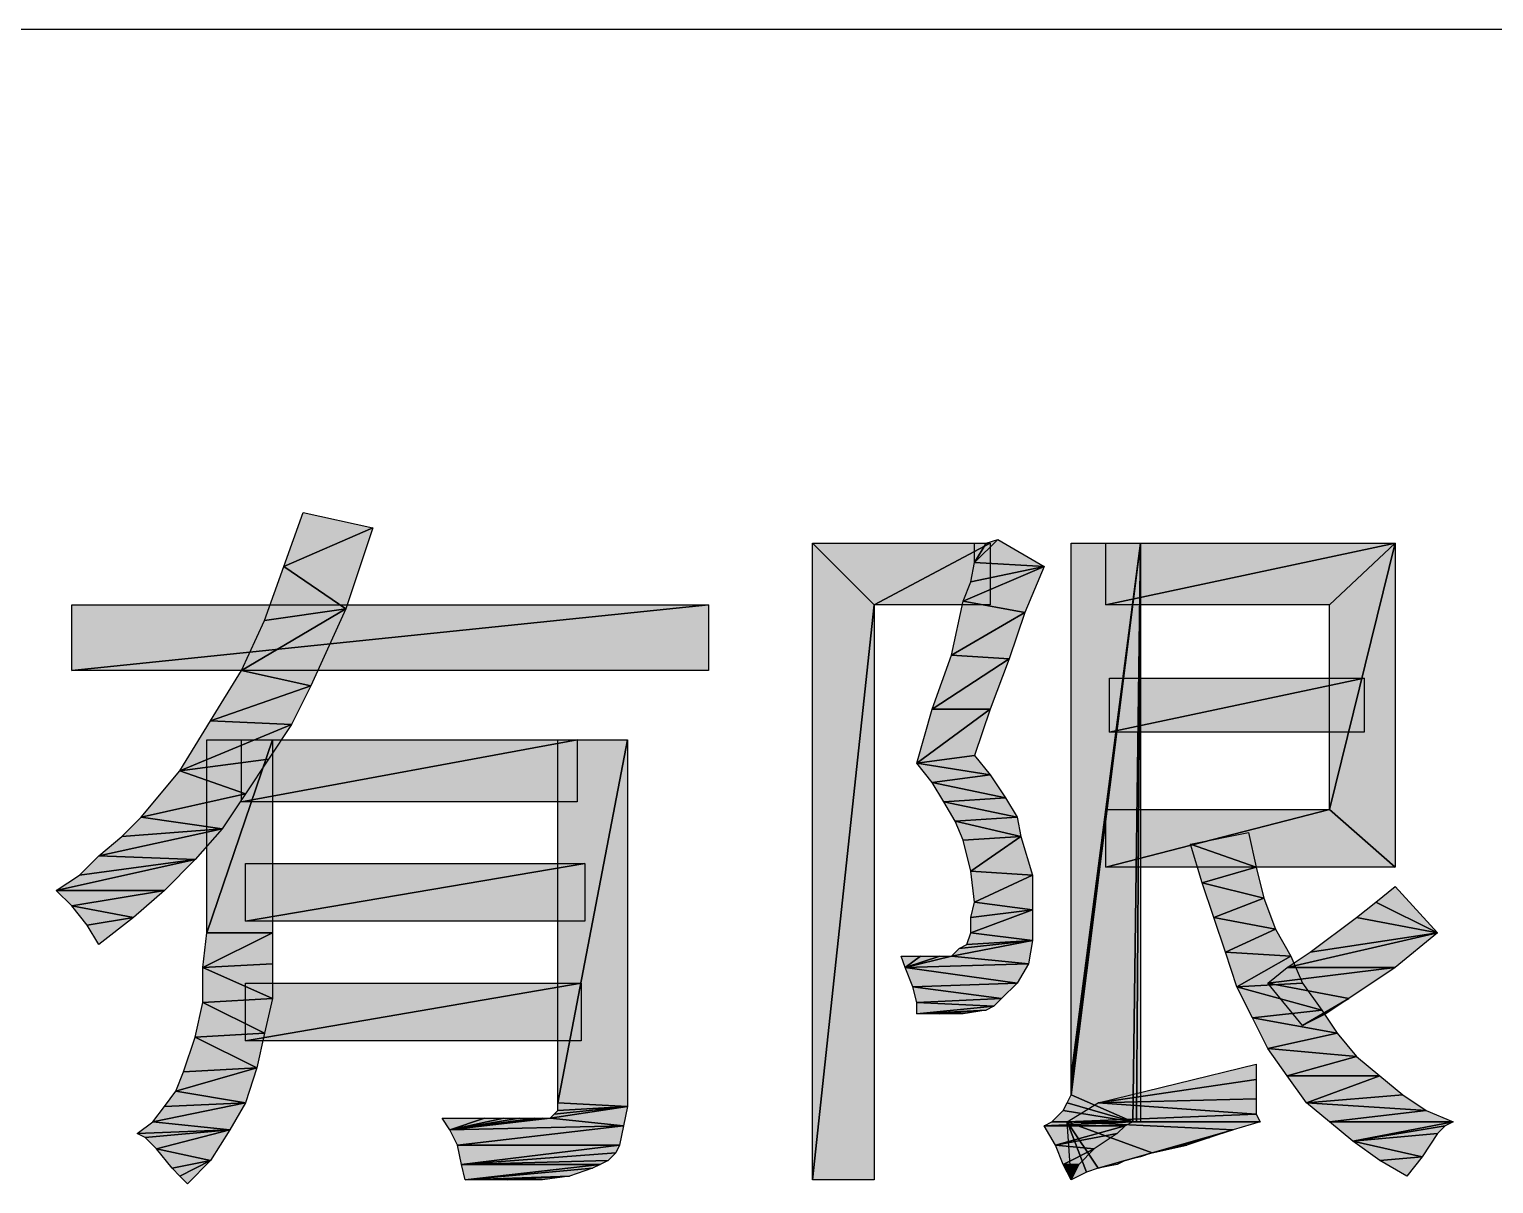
# Model space of a CAD drawing. Header units: millimetres. Extents: x -159 to 198, y 0 to 225.
# Drawn here: x 46.301 to 50.702, y 19.198 to 22.667 of the extents above; entities that cross this region are included whole.
import ezdxf

# ---------------------------------------------------------------- set-up
doc = ezdxf.new("R2010")
doc.units = ezdxf.units.MM
doc.header["$LTSCALE"] = 10.89
doc.layers.add('12_COIN_DXF_FORMAT', color=7, linetype='CONTINUOUS')

# ---------------------------------------------------------------- blocks, each defined once
blk = doc.blocks.new('A_C4F889353_BL2', base_point=(32.2476, 18.7626))
at = {"layer": '12_COIN_DXF_FORMAT', "color": 7, "linetype": 'Continuous'}
for p, q in [((47.0662, 21.0528), (47.1242, 21.2151)), ((47.1242, 21.2151), (47.3329, 21.1688)), ((47.3329, 21.1688), (47.0662, 21.0528)), ((47.0662, 21.0528), (47.3329, 21.1688)), ((47.3329, 21.1688), (47.2517, 20.9253)), ((49.2111, 21.134), (49.1416, 21.0644)), ((49.1416, 21.0644), (49.2111, 21.134)), ((49.1763, 21.1224), (49.2111, 21.134)), ((49.2111, 21.134), (49.3503, 21.0528)), ((48.8401, 20.9369), (48.6546, 21.1224)), ((48.6546, 21.1224), (49.1879, 21.1224)), ((48.6546, 19.2093), (48.6546, 21.1224)), ((48.6546, 21.1224), (48.8401, 20.9369)), ((48.8401, 20.9369), (49.1879, 21.1224)), ((49.1879, 21.1224), (48.8401, 20.9369)), ((49.1416, 21.0644), (49.1416, 21.1224)), ((49.1416, 21.1224), (49.1763, 21.1224)), ((49.1763, 21.1224), (49.1416, 21.0644)), ((49.1416, 21.0644), (49.1763, 21.1224)), ((49.1879, 21.1224), (49.1879, 20.9369)), ((49.4314, 19.5224), (49.4314, 21.1224)), ((49.4314, 21.1224), (49.6401, 21.1224)), ((49.6401, 21.1224), (49.4314, 19.5224)), ((49.4314, 19.5224), (49.6401, 21.1224)), ((49.6401, 21.1224), (49.4314, 19.4876)), ((49.4314, 19.4876), (49.6401, 21.1224)), ((49.6401, 21.1224), (49.4314, 19.4644)), ((49.4314, 19.4644), (49.6401, 21.1224)), ((49.5358, 20.9369), (49.5358, 21.1224)), ((49.5358, 21.1224), (50.4053, 21.1224)), ((50.4053, 21.1224), (49.5358, 20.9369)), ((49.5358, 20.9369), (50.4053, 21.1224)), ((49.6401, 21.1224), (49.6169, 19.3833)), ((49.6169, 19.3833), (49.6401, 21.1224)), ((49.6401, 21.1224), (49.6285, 19.3833)), ((49.6285, 19.3833), (49.6401, 21.1224)), ((49.6401, 21.1224), (49.6401, 19.3833)), ((50.4053, 21.1224), (50.2082, 20.9369)), ((50.2082, 20.9369), (50.4053, 21.1224)), ((50.4053, 21.1224), (50.2082, 20.3224)), ((50.2082, 20.3224), (50.4053, 21.1224)), ((50.4053, 21.1224), (50.4053, 20.1485)), ((47.0082, 20.8905), (47.0662, 21.0528)), ((47.2517, 20.9253), (47.0662, 21.0528)), ((47.0662, 21.0528), (47.2517, 20.9253)), ((49.3503, 21.0528), (49.1068, 20.9485)), ((49.1068, 20.9485), (49.3503, 21.0528)), ((49.13, 21.0065), (49.1416, 21.0644)), ((49.3503, 21.0528), (49.13, 21.0065)), ((49.13, 21.0065), (49.3503, 21.0528)), ((49.3503, 21.0528), (49.1416, 21.0644)), ((49.1416, 21.0644), (49.3503, 21.0528)), ((49.3503, 21.0528), (49.2923, 20.9137)), ((49.1068, 20.9485), (49.13, 21.0065)), ((49.072, 20.7862), (49.1068, 20.9485)), ((49.2923, 20.9137), (49.1068, 20.9485)), ((49.1068, 20.9485), (49.2923, 20.9137)), ((46.4285, 20.7398), (46.4285, 20.9369)), ((46.4285, 20.9369), (48.3416, 20.9369)), ((48.3416, 20.9369), (46.4285, 20.7398)), ((46.4285, 20.7398), (48.3416, 20.9369)), ((47.2517, 20.9253), (46.9387, 20.7398)), ((46.9387, 20.7398), (47.2517, 20.9253)), ((47.2517, 20.9253), (47.0082, 20.8905)), ((47.0082, 20.8905), (47.2517, 20.9253)), ((47.2517, 20.9253), (47.1474, 20.6934)), ((48.3416, 20.9369), (48.3416, 20.7398)), ((48.8401, 20.9369), (48.6546, 19.2093)), ((48.6546, 19.2093), (48.8401, 20.9369)), ((49.1879, 20.9369), (48.8401, 20.9369)), ((48.8401, 20.9369), (48.8401, 19.2093)), ((49.2923, 20.9137), (49.072, 20.7862)), ((49.072, 20.7862), (49.2923, 20.9137)), ((49.2923, 20.9137), (49.2459, 20.7746)), ((50.2082, 20.9369), (49.5358, 20.9369)), ((50.2082, 20.3224), (50.2082, 20.9369)), ((46.9387, 20.7398), (47.0082, 20.8905)), ((49.014, 20.6238), (49.072, 20.7862)), ((49.2459, 20.7746), (49.014, 20.6238)), ((49.014, 20.6238), (49.2459, 20.7746)), ((49.2459, 20.7746), (49.072, 20.7862)), ((49.072, 20.7862), (49.2459, 20.7746)), ((49.2459, 20.7746), (49.1879, 20.6238)), ((48.3416, 20.7398), (46.4285, 20.7398)), ((46.8459, 20.5891), (46.9387, 20.7398)), ((47.1474, 20.6934), (46.9387, 20.7398)), ((46.9387, 20.7398), (47.1474, 20.6934)), ((47.1474, 20.6934), (46.8459, 20.5891)), ((46.8459, 20.5891), (47.1474, 20.6934)), ((47.1474, 20.6934), (47.0894, 20.5775)), ((49.5474, 20.5543), (49.5474, 20.7166)), ((49.5474, 20.7166), (50.3126, 20.7166)), ((50.3126, 20.7166), (49.5474, 20.5543)), ((49.5474, 20.5543), (50.3126, 20.7166)), ((50.3126, 20.7166), (50.3126, 20.5543)), ((48.9676, 20.4615), (49.1879, 20.6238)), ((48.9676, 20.4615), (49.014, 20.6238)), ((49.1879, 20.6238), (48.9676, 20.4615)), ((49.1879, 20.6238), (49.014, 20.6238)), ((49.014, 20.6238), (49.1879, 20.6238)), ((49.1879, 20.6238), (49.1416, 20.4847)), ((46.7532, 20.4383), (46.8459, 20.5891)), ((46.7532, 20.4383), (47.0894, 20.5775)), ((47.0894, 20.5775), (46.7532, 20.4383)), ((47.0894, 20.5775), (46.8459, 20.5891)), ((46.8459, 20.5891), (47.0894, 20.5775)), ((47.0894, 20.5775), (47.0198, 20.4731)), ((50.3126, 20.5543), (49.5474, 20.5543)), ((46.8343, 19.9514), (46.8343, 20.5311)), ((46.8343, 20.5311), (47.0314, 20.5311)), ((47.0314, 20.5311), (46.8343, 19.9514)), ((46.8343, 19.9514), (47.0314, 20.5311)), ((46.9387, 20.3456), (46.9387, 20.5311)), ((46.9387, 20.5311), (47.9474, 20.5311)), ((47.9474, 20.5311), (46.9387, 20.3456)), ((46.9387, 20.3456), (47.9474, 20.5311)), ((47.0314, 20.5311), (47.0314, 19.9514)), ((47.8894, 19.4412), (47.8894, 20.5311)), ((47.8894, 20.5311), (48.0981, 20.5311)), ((48.0981, 20.5311), (47.8894, 19.4412)), ((47.8894, 19.4412), (48.0981, 20.5311)), ((47.9474, 20.5311), (47.9474, 20.3456)), ((48.0981, 20.5311), (48.0981, 19.4296)), ((47.0198, 20.4731), (46.7532, 20.4383)), ((46.7532, 20.4383), (47.0198, 20.4731)), ((47.0198, 20.4731), (46.9503, 20.3688)), ((49.1416, 20.4847), (48.9676, 20.4615)), ((48.9676, 20.4615), (49.1416, 20.4847)), ((49.1416, 20.4847), (49.1879, 20.4267)), ((46.6372, 20.2992), (46.7532, 20.4383)), ((46.9503, 20.3688), (46.7532, 20.4383)), ((46.7532, 20.4383), (46.9503, 20.3688)), ((49.1879, 20.4267), (48.9676, 20.4615)), ((49.014, 20.4036), (48.9676, 20.4615)), ((48.9676, 20.4615), (49.1879, 20.4267)), ((49.1879, 20.4267), (49.014, 20.4036)), ((49.014, 20.4036), (49.1879, 20.4267)), ((49.1879, 20.4267), (49.2343, 20.3572)), ((49.2343, 20.3572), (49.014, 20.4036)), ((49.0488, 20.3456), (49.014, 20.4036)), ((49.014, 20.4036), (49.2343, 20.3572)), ((46.9503, 20.3688), (46.6372, 20.2992)), ((46.6372, 20.2992), (46.9503, 20.3688)), ((46.9503, 20.3688), (46.8807, 20.2644)), ((47.9474, 20.3456), (46.9387, 20.3456)), ((49.2343, 20.3572), (49.0488, 20.3456)), ((49.0488, 20.3456), (49.2343, 20.3572)), ((49.2691, 20.2992), (49.0488, 20.3456)), ((49.0836, 20.2876), (49.0488, 20.3456)), ((49.0488, 20.3456), (49.2691, 20.2992)), ((49.2343, 20.3572), (49.2691, 20.2992)), ((46.5792, 20.2412), (46.6372, 20.2992)), ((46.8807, 20.2644), (46.6372, 20.2992)), ((46.6372, 20.2992), (46.8807, 20.2644)), ((49.2691, 20.2992), (49.0836, 20.2876)), ((49.0836, 20.2876), (49.2691, 20.2992)), ((49.2807, 20.2412), (49.0836, 20.2876)), ((49.1068, 20.2296), (49.0836, 20.2876)), ((49.0836, 20.2876), (49.2807, 20.2412)), ((49.2691, 20.2992), (49.2807, 20.2412)), ((49.5358, 20.1485), (49.5358, 20.3224)), ((49.5358, 20.3224), (50.2082, 20.3224)), ((50.2082, 20.3224), (49.5358, 20.1485)), ((49.5358, 20.1485), (50.2082, 20.3224)), ((50.2082, 20.3224), (50.4053, 20.1485)), ((50.4053, 20.1485), (50.2082, 20.3224)), ((46.8807, 20.2644), (46.5097, 20.1833)), ((46.5097, 20.1833), (46.8807, 20.2644)), ((46.8807, 20.2644), (46.5792, 20.2412)), ((46.5792, 20.2412), (46.8807, 20.2644)), ((46.8807, 20.2644), (46.7995, 20.1717)), ((49.7908, 20.218), (49.9647, 20.2528)), ((49.9647, 20.2528), (49.9879, 20.1485)), ((46.5097, 20.1833), (46.5792, 20.2412)), ((49.2807, 20.2412), (49.1068, 20.2296)), ((49.1068, 20.2296), (49.2807, 20.2412)), ((49.13, 20.1369), (49.1068, 20.2296)), ((49.2807, 20.2412), (49.13, 20.1369)), ((49.13, 20.1369), (49.2807, 20.2412)), ((49.2807, 20.2412), (49.3155, 20.1253)), ((49.9879, 20.1485), (49.7908, 20.218)), ((49.8256, 20.1021), (49.7908, 20.218)), ((49.7908, 20.218), (49.9879, 20.1485)), ((46.7995, 20.1717), (46.3821, 20.0789)), ((46.3821, 20.0789), (46.7995, 20.1717)), ((46.4517, 20.1253), (46.5097, 20.1833)), ((46.7995, 20.1717), (46.4517, 20.1253)), ((46.4517, 20.1253), (46.7995, 20.1717)), ((46.7995, 20.1717), (46.5097, 20.1833)), ((46.5097, 20.1833), (46.7995, 20.1717)), ((46.7995, 20.1717), (46.7068, 20.0789)), ((46.9503, 19.9862), (46.9503, 20.1601)), ((46.9503, 20.1601), (47.9705, 20.1601)), ((47.9705, 20.1601), (46.9503, 19.9862)), ((46.9503, 19.9862), (47.9705, 20.1601)), ((47.9705, 20.1601), (47.9705, 19.9862)), ((46.3821, 20.0789), (46.4517, 20.1253)), ((49.3155, 20.1253), (49.13, 20.1369)), ((49.1416, 20.0441), (49.13, 20.1369)), ((49.13, 20.1369), (49.3155, 20.1253)), ((49.3155, 20.1253), (49.1416, 20.0441)), ((49.1416, 20.0441), (49.3155, 20.1253)), ((49.3155, 20.1253), (49.3155, 20.0209)), ((50.4053, 20.1485), (49.5358, 20.1485)), ((49.9879, 20.1485), (49.8256, 20.1021)), ((49.8256, 20.1021), (49.9879, 20.1485)), ((49.9879, 20.1485), (50.0111, 20.0557)), ((46.7068, 20.0789), (46.3821, 20.0789)), ((46.4285, 20.0325), (46.3821, 20.0789)), ((46.3821, 20.0789), (46.7068, 20.0789)), ((46.7068, 20.0789), (46.4285, 20.0325)), ((46.4285, 20.0325), (46.7068, 20.0789)), ((46.7068, 20.0789), (46.614, 19.9978)), ((50.0111, 20.0557), (49.8256, 20.1021)), ((49.8604, 19.9978), (49.8256, 20.1021)), ((49.8256, 20.1021), (50.0111, 20.0557)), ((50.3474, 20.0441), (50.4053, 20.0905)), ((50.4053, 20.0905), (50.5329, 19.9514)), ((46.614, 19.9978), (46.4285, 20.0325)), ((46.4749, 19.9746), (46.4285, 20.0325)), ((46.4285, 20.0325), (46.614, 19.9978)), ((49.13, 19.9978), (49.1416, 20.0441)), ((49.3155, 20.0209), (49.1416, 20.0441)), ((49.1416, 20.0441), (49.3155, 20.0209)), ((50.0111, 20.0557), (49.8604, 19.9978)), ((49.8604, 19.9978), (50.0111, 20.0557)), ((50.0111, 20.0557), (50.0459, 19.963)), ((50.2894, 19.9978), (50.3474, 20.0441)), ((50.3474, 20.0441), (50.5329, 19.9514)), ((50.5329, 19.9514), (50.3474, 20.0441)), ((46.614, 19.9978), (46.4749, 19.9746)), ((46.4749, 19.9746), (46.614, 19.9978)), ((46.614, 19.9978), (46.5097, 19.9166)), ((47.9705, 19.9862), (46.9503, 19.9862)), ((49.3155, 20.0209), (49.13, 19.9978)), ((49.13, 19.9978), (49.3155, 20.0209)), ((49.3155, 20.0209), (49.13, 19.9514)), ((49.13, 19.9514), (49.3155, 20.0209)), ((49.13, 19.9514), (49.13, 19.9978)), ((49.3155, 20.0209), (49.3155, 19.9282)), ((50.0459, 19.963), (49.8604, 19.9978)), ((49.8952, 19.8934), (49.8604, 19.9978)), ((49.8604, 19.9978), (50.0459, 19.963)), ((50.1503, 19.8934), (50.2894, 19.9978)), ((50.5329, 19.9514), (50.2894, 19.9978)), ((50.2894, 19.9978), (50.5329, 19.9514)), ((46.5097, 19.9166), (46.4749, 19.9746)), ((46.8227, 19.847), (47.0314, 19.9514)), ((46.8227, 19.847), (46.8343, 19.9514)), ((47.0314, 19.9514), (46.8227, 19.847)), ((47.0314, 19.9514), (46.8343, 19.9514)), ((46.8343, 19.9514), (47.0314, 19.9514)), ((47.0314, 19.9514), (47.0314, 19.8586)), ((49.1184, 19.9166), (49.13, 19.9514)), ((49.3155, 19.9282), (49.13, 19.9514)), ((49.13, 19.9514), (49.3155, 19.9282)), ((50.0459, 19.963), (49.8952, 19.8934)), ((49.8952, 19.8934), (50.0459, 19.963)), ((50.0459, 19.963), (50.0923, 19.8818)), ((50.5329, 19.9514), (50.0807, 19.847)), ((50.0807, 19.847), (50.5329, 19.9514)), ((50.5329, 19.9514), (50.1503, 19.8934)), ((50.1503, 19.8934), (50.5329, 19.9514)), ((50.5329, 19.9514), (50.4053, 19.847)), ((49.3155, 19.9282), (49.072, 19.8818)), ((49.072, 19.8818), (49.3155, 19.9282)), ((49.072, 19.8818), (49.0952, 19.905)), ((49.3155, 19.9282), (49.0952, 19.905)), ((49.0952, 19.905), (49.3155, 19.9282)), ((49.0952, 19.905), (49.1184, 19.9166)), ((49.3155, 19.9282), (49.1184, 19.9166)), ((49.1184, 19.9166), (49.3155, 19.9282)), ((49.3155, 19.9282), (49.3039, 19.8586)), ((50.0923, 19.8818), (49.8952, 19.8934)), ((49.93, 19.7891), (49.8952, 19.8934)), ((49.8952, 19.8934), (50.0923, 19.8818)), ((50.0807, 19.847), (50.1503, 19.8934)), ((47.0314, 19.8586), (46.8227, 19.847)), ((46.8227, 19.847), (47.0314, 19.8586)), ((47.0314, 19.7543), (46.8227, 19.847)), ((46.8227, 19.7427), (46.8227, 19.847)), ((46.8227, 19.847), (47.0314, 19.7543)), ((47.0314, 19.8586), (47.0314, 19.7543)), ((48.9329, 19.847), (48.9213, 19.8818)), ((48.9213, 19.8818), (48.9792, 19.8818)), ((48.9329, 19.847), (49.072, 19.8818)), ((49.072, 19.8818), (48.9329, 19.847)), ((48.9329, 19.847), (49.0372, 19.8818)), ((49.0372, 19.8818), (48.9329, 19.847)), ((48.9329, 19.847), (48.9792, 19.8818)), ((48.9792, 19.8818), (48.9329, 19.847)), ((49.3039, 19.8586), (48.9329, 19.847)), ((48.9329, 19.847), (49.3039, 19.8586)), ((49.2691, 19.8007), (48.9329, 19.847)), ((48.956, 19.7891), (48.9329, 19.847)), ((48.9329, 19.847), (49.2691, 19.8007)), ((48.9792, 19.8818), (49.0372, 19.8818)), ((49.0372, 19.8818), (49.072, 19.8818)), ((49.3039, 19.8586), (49.072, 19.8818)), ((49.072, 19.8818), (49.3039, 19.8586)), ((49.3039, 19.8586), (49.2691, 19.8007)), ((49.93, 19.7891), (50.0923, 19.8818)), ((50.0923, 19.8818), (49.93, 19.7891)), ((50.0227, 19.8007), (50.0807, 19.847)), ((50.4053, 19.847), (50.0227, 19.8007)), ((50.0227, 19.8007), (50.4053, 19.847)), ((50.4053, 19.847), (50.0807, 19.847)), ((50.0807, 19.847), (50.4053, 19.847)), ((50.0923, 19.8818), (50.1271, 19.8007)), ((50.4053, 19.847), (50.2662, 19.7543)), ((46.9503, 19.6267), (46.9503, 19.8007)), ((46.9503, 19.8007), (47.9589, 19.8007)), ((47.9589, 19.8007), (46.9503, 19.6267)), ((46.9503, 19.6267), (47.9589, 19.8007)), ((47.9589, 19.8007), (47.9589, 19.6267)), ((49.2691, 19.8007), (48.956, 19.7891)), ((48.956, 19.7891), (49.2691, 19.8007)), ((49.2227, 19.7543), (48.956, 19.7891)), ((48.9676, 19.7427), (48.956, 19.7891)), ((48.956, 19.7891), (49.2227, 19.7543)), ((49.2691, 19.8007), (49.2227, 19.7543)), ((50.1271, 19.8007), (49.93, 19.7891)), ((49.93, 19.7891), (50.1271, 19.8007)), ((50.185, 19.7195), (49.93, 19.7891)), ((49.9763, 19.6963), (49.93, 19.7891)), ((49.93, 19.7891), (50.185, 19.7195)), ((50.2662, 19.7543), (50.0227, 19.8007)), ((50.1271, 19.6731), (50.0227, 19.8007)), ((50.0227, 19.8007), (50.2662, 19.7543)), ((50.1271, 19.8007), (50.185, 19.7195)), ((46.7995, 19.6383), (46.8227, 19.7427)), ((47.0314, 19.7543), (46.8227, 19.7427)), ((46.8227, 19.7427), (47.0314, 19.7543)), ((47.0082, 19.6499), (46.8227, 19.7427)), ((46.8227, 19.7427), (47.0082, 19.6499)), ((47.0314, 19.7543), (47.0082, 19.6499)), ((49.2227, 19.7543), (48.9676, 19.7427)), ((48.9676, 19.7427), (49.2227, 19.7543)), ((49.1995, 19.7311), (48.9676, 19.7427)), ((48.9676, 19.7079), (48.9676, 19.7427)), ((48.9676, 19.7427), (49.1995, 19.7311)), ((48.9676, 19.7079), (49.1995, 19.7311)), ((49.1995, 19.7311), (48.9676, 19.7079)), ((49.1763, 19.7195), (48.9676, 19.7079)), ((48.9676, 19.7079), (49.1763, 19.7195)), ((49.1763, 19.7195), (49.0372, 19.7079)), ((49.0372, 19.7079), (49.1763, 19.7195)), ((49.1763, 19.7195), (49.1068, 19.7079)), ((49.1995, 19.7311), (49.1763, 19.7195)), ((49.2227, 19.7543), (49.1995, 19.7311)), ((50.185, 19.7195), (49.9763, 19.6963)), ((49.9763, 19.6963), (50.185, 19.7195)), ((50.1271, 19.6731), (50.2662, 19.7543)), ((50.2662, 19.7543), (50.1271, 19.6731)), ((50.185, 19.7195), (50.2314, 19.6499)), ((50.2662, 19.7543), (50.1966, 19.7079)), ((49.0372, 19.7079), (48.9676, 19.7079)), ((49.1068, 19.7079), (49.0372, 19.7079)), ((50.2314, 19.6499), (49.9763, 19.6963)), ((50.0227, 19.6036), (49.9763, 19.6963)), ((49.9763, 19.6963), (50.2314, 19.6499)), ((50.1966, 19.7079), (50.1271, 19.6731)), ((46.7647, 19.534), (46.7995, 19.6383)), ((47.0082, 19.6499), (46.7995, 19.6383)), ((46.7995, 19.6383), (47.0082, 19.6499)), ((46.985, 19.5456), (46.7995, 19.6383)), ((46.7995, 19.6383), (46.985, 19.5456)), ((47.9589, 19.6267), (46.9503, 19.6267)), ((47.0082, 19.6499), (46.985, 19.5456)), ((50.2314, 19.6499), (50.0227, 19.6036)), ((50.0227, 19.6036), (50.2314, 19.6499)), ((50.2314, 19.6499), (50.2894, 19.5804)), ((50.2894, 19.5804), (50.0227, 19.6036)), ((50.0807, 19.5224), (50.0227, 19.6036)), ((50.0227, 19.6036), (50.2894, 19.5804)), ((46.985, 19.5456), (46.7416, 19.476)), ((46.7416, 19.476), (46.985, 19.5456)), ((46.985, 19.5456), (46.7647, 19.534)), ((46.7647, 19.534), (46.985, 19.5456)), ((46.985, 19.5456), (46.9503, 19.4412)), ((49.5126, 19.4412), (49.9879, 19.5572)), ((49.9879, 19.5572), (49.9879, 19.5108)), ((50.2894, 19.5804), (50.0807, 19.5224)), ((50.0807, 19.5224), (50.2894, 19.5804)), ((50.2894, 19.5804), (50.3589, 19.5224)), ((46.7416, 19.476), (46.7647, 19.534)), ((49.4314, 19.4876), (49.4314, 19.5224)), ((49.5126, 19.4412), (49.9879, 19.5108)), ((49.9879, 19.5108), (49.5126, 19.4412)), ((49.9879, 19.5108), (49.9879, 19.4528)), ((50.3589, 19.5224), (50.0807, 19.5224)), ((50.1387, 19.4412), (50.0807, 19.5224)), ((50.0807, 19.5224), (50.3589, 19.5224)), ((50.1387, 19.4412), (50.3589, 19.5224)), ((50.3589, 19.5224), (50.1387, 19.4412)), ((50.3589, 19.5224), (50.4285, 19.4644)), ((46.7068, 19.4296), (46.7416, 19.476)), ((46.9503, 19.4412), (46.7416, 19.476)), ((46.7416, 19.476), (46.9503, 19.4412)), ((49.4198, 19.4412), (49.4314, 19.4644)), ((49.4314, 19.4644), (49.4314, 19.4876)), ((49.4314, 19.4644), (49.6169, 19.3833)), ((49.6169, 19.3833), (49.4314, 19.4644)), ((49.9879, 19.4528), (49.5126, 19.4412)), ((49.5126, 19.4412), (49.9879, 19.4528)), ((49.9879, 19.4528), (49.9879, 19.4065)), ((50.4285, 19.4644), (50.1387, 19.4412)), ((50.1387, 19.4412), (50.4285, 19.4644)), ((50.4285, 19.4644), (50.4981, 19.418)), ((46.9503, 19.4412), (46.672, 19.3833)), ((46.672, 19.3833), (46.9503, 19.4412)), ((46.672, 19.3833), (46.7068, 19.4296)), ((46.9503, 19.4412), (46.7068, 19.4296)), ((46.7068, 19.4296), (46.9503, 19.4412)), ((46.9503, 19.4412), (46.9039, 19.3601)), ((48.0981, 19.4296), (47.8662, 19.3949)), ((47.8662, 19.3949), (48.0981, 19.4296)), ((47.8662, 19.3949), (47.8778, 19.4065)), ((48.0981, 19.4296), (47.8778, 19.4065)), ((47.8778, 19.4065), (48.0981, 19.4296)), ((47.8778, 19.4065), (47.8894, 19.418)), ((48.0981, 19.4296), (47.8894, 19.4412)), ((47.8894, 19.418), (47.8894, 19.4412)), ((47.8894, 19.4412), (48.0981, 19.4296)), ((48.0981, 19.4296), (47.8894, 19.418)), ((47.8894, 19.418), (48.0981, 19.4296)), ((48.0981, 19.4296), (48.0865, 19.3717)), ((49.3734, 19.3833), (49.4082, 19.418)), ((49.4082, 19.418), (49.4198, 19.4412)), ((49.4082, 19.418), (49.6169, 19.3833)), ((49.6169, 19.3833), (49.4082, 19.418)), ((49.4198, 19.3833), (49.5126, 19.4412)), ((49.4198, 19.4412), (49.6169, 19.3833)), ((49.6169, 19.3833), (49.4198, 19.4412)), ((49.9879, 19.4065), (49.4198, 19.3833)), ((49.4198, 19.3833), (49.9879, 19.4065)), ((49.9879, 19.4065), (49.5126, 19.4412)), ((49.5126, 19.4412), (49.9879, 19.4065)), ((49.9879, 19.4065), (49.9995, 19.3833)), ((50.4981, 19.418), (50.1387, 19.4412)), ((50.2082, 19.3833), (50.1387, 19.4412)), ((50.1387, 19.4412), (50.4981, 19.418)), ((50.4981, 19.418), (50.2082, 19.3833)), ((50.2082, 19.3833), (50.4981, 19.418)), ((50.4981, 19.418), (50.5792, 19.3833)), ((46.6256, 19.3485), (46.672, 19.3833)), ((46.9039, 19.3601), (46.672, 19.3833)), ((46.672, 19.3833), (46.9039, 19.3601)), ((47.5647, 19.3601), (47.5416, 19.3949)), ((47.5416, 19.3949), (47.6691, 19.3949)), ((47.5647, 19.3601), (47.8662, 19.3949)), ((47.8662, 19.3949), (47.5647, 19.3601)), ((47.5647, 19.3601), (47.843, 19.3949)), ((47.843, 19.3949), (47.5647, 19.3601)), ((47.5647, 19.3601), (47.8198, 19.3949)), ((47.8198, 19.3949), (47.5647, 19.3601)), ((47.5647, 19.3601), (47.7734, 19.3949)), ((47.7734, 19.3949), (47.5647, 19.3601)), ((47.5647, 19.3601), (47.7271, 19.3949)), ((47.7271, 19.3949), (47.5647, 19.3601)), ((47.5647, 19.3601), (47.6691, 19.3949)), ((47.6691, 19.3949), (47.5647, 19.3601)), ((48.0865, 19.3717), (47.5647, 19.3601)), ((47.5647, 19.3601), (48.0865, 19.3717)), ((48.0865, 19.3717), (47.5879, 19.3137)), ((47.5879, 19.3137), (48.0865, 19.3717)), ((47.6691, 19.3949), (47.7271, 19.3949)), ((47.7271, 19.3949), (47.7734, 19.3949)), ((47.7734, 19.3949), (47.8198, 19.3949)), ((47.8198, 19.3949), (47.843, 19.3949)), ((47.843, 19.3949), (47.8662, 19.3949)), ((48.0865, 19.3717), (47.8662, 19.3949)), ((47.8662, 19.3949), (48.0865, 19.3717)), ((48.0865, 19.3717), (48.0749, 19.3137)), ((49.3503, 19.3717), (49.3734, 19.3833)), ((49.6169, 19.3833), (49.3503, 19.3717)), ((49.3503, 19.3717), (49.6169, 19.3833)), ((49.5937, 19.3717), (49.3503, 19.3717)), ((49.385, 19.3137), (49.3503, 19.3717)), ((49.3503, 19.3717), (49.5937, 19.3717)), ((49.6169, 19.3833), (49.3734, 19.3833)), ((49.3734, 19.3833), (49.6169, 19.3833)), ((49.385, 19.3137), (49.5937, 19.3717)), ((49.5937, 19.3717), (49.385, 19.3137)), ((49.9995, 19.3833), (49.4198, 19.3833)), ((49.9184, 19.3601), (49.4198, 19.3833)), ((49.4198, 19.3833), (49.9995, 19.3833)), ((49.6749, 19.2905), (49.4198, 19.3833)), ((49.4198, 19.3833), (49.9184, 19.3601)), ((49.5126, 19.2441), (49.4198, 19.3833)), ((49.4198, 19.3833), (49.6749, 19.2905)), ((49.4778, 19.2325), (49.4198, 19.3833)), ((49.4198, 19.3833), (49.5126, 19.2441)), ((49.4314, 19.2093), (49.4198, 19.3833)), ((49.4198, 19.3833), (49.4778, 19.2325)), ((49.5937, 19.3717), (49.5705, 19.3485)), ((49.6169, 19.3833), (49.5937, 19.3717)), ((49.6285, 19.3833), (49.6169, 19.3833)), ((49.6401, 19.3833), (49.6285, 19.3833)), ((49.9995, 19.3833), (49.9184, 19.3601)), ((50.5792, 19.3833), (50.2082, 19.3833)), ((50.2778, 19.3253), (50.2082, 19.3833)), ((50.2082, 19.3833), (50.5792, 19.3833)), ((50.2778, 19.3253), (50.5792, 19.3833)), ((50.5792, 19.3833), (50.2778, 19.3253)), ((50.2778, 19.3253), (50.556, 19.3717)), ((50.556, 19.3717), (50.2778, 19.3253)), ((50.556, 19.3717), (50.5329, 19.3485)), ((50.5792, 19.3833), (50.556, 19.3717)), ((46.9039, 19.3601), (46.6256, 19.3485)), ((46.6256, 19.3485), (46.9039, 19.3601)), ((46.6488, 19.3369), (46.6256, 19.3485)), ((46.9039, 19.3601), (46.6488, 19.3369)), ((46.6488, 19.3369), (46.9039, 19.3601)), ((46.6836, 19.3021), (46.6488, 19.3369)), ((46.9039, 19.3601), (46.6836, 19.3021)), ((46.6836, 19.3021), (46.9039, 19.3601)), ((46.9039, 19.3601), (46.8459, 19.2673)), ((47.5879, 19.3137), (47.5647, 19.3601)), ((49.5705, 19.3485), (49.385, 19.3137)), ((49.385, 19.3137), (49.5705, 19.3485)), ((49.5705, 19.3485), (49.501, 19.3021)), ((49.6749, 19.2905), (49.9184, 19.3601)), ((49.9184, 19.3601), (49.6749, 19.2905)), ((49.6749, 19.2905), (49.8488, 19.3369)), ((49.8488, 19.3369), (49.6749, 19.2905)), ((49.8488, 19.3369), (49.7792, 19.3137)), ((49.9184, 19.3601), (49.8488, 19.3369)), ((50.5329, 19.3485), (50.2778, 19.3253)), ((50.2778, 19.3253), (50.5329, 19.3485)), ((50.4865, 19.2789), (50.2778, 19.3253)), ((50.3589, 19.2673), (50.2778, 19.3253)), ((50.2778, 19.3253), (50.4865, 19.2789)), ((50.5329, 19.3485), (50.4865, 19.2789)), ((46.8459, 19.2673), (46.6836, 19.3021)), ((46.73, 19.2441), (46.6836, 19.3021)), ((46.6836, 19.3021), (46.8459, 19.2673)), ((48.0749, 19.3137), (47.5879, 19.3137)), ((47.5995, 19.2557), (47.5879, 19.3137)), ((47.5879, 19.3137), (48.0749, 19.3137)), ((47.5995, 19.2557), (48.0749, 19.3137)), ((48.0749, 19.3137), (47.5995, 19.2557)), ((47.5995, 19.2557), (48.0633, 19.2905)), ((48.0633, 19.2905), (47.5995, 19.2557)), ((48.0633, 19.2905), (48.0401, 19.2673)), ((48.0749, 19.3137), (48.0633, 19.2905)), ((49.501, 19.3021), (49.385, 19.3137)), ((49.4082, 19.2557), (49.385, 19.3137)), ((49.385, 19.3137), (49.501, 19.3021)), ((49.501, 19.3021), (49.4082, 19.2557)), ((49.4082, 19.2557), (49.501, 19.3021)), ((49.501, 19.3021), (49.4546, 19.2557)), ((49.5126, 19.2441), (49.6749, 19.2905)), ((49.6749, 19.2905), (49.5126, 19.2441)), ((49.5937, 19.2673), (49.6749, 19.2905)), ((49.6749, 19.2905), (49.5937, 19.2673)), ((49.6401, 19.2789), (49.5937, 19.2673)), ((49.6749, 19.2905), (49.6401, 19.2789)), ((49.6749, 19.2905), (49.7792, 19.3137)), ((49.7792, 19.3137), (49.6749, 19.2905)), ((49.7329, 19.3021), (49.6749, 19.2905)), ((49.7792, 19.3137), (49.7329, 19.3021)), ((50.4865, 19.2789), (50.3589, 19.2673)), ((50.3589, 19.2673), (50.4865, 19.2789)), ((50.4865, 19.2789), (50.4401, 19.2209)), ((46.8459, 19.2673), (46.73, 19.2441)), ((46.73, 19.2441), (46.8459, 19.2673)), ((46.7532, 19.2209), (46.73, 19.2441)), ((46.8459, 19.2673), (46.7532, 19.2209)), ((46.7532, 19.2209), (46.8459, 19.2673)), ((46.8459, 19.2673), (46.7763, 19.1978)), ((48.0401, 19.2673), (47.5995, 19.2557)), ((47.5995, 19.2557), (48.0401, 19.2673)), ((48.0169, 19.2557), (47.5995, 19.2557)), ((47.6111, 19.2093), (47.5995, 19.2557)), ((47.5995, 19.2557), (48.0169, 19.2557)), ((47.6111, 19.2093), (48.0169, 19.2557)), ((48.0169, 19.2557), (47.6111, 19.2093)), ((47.6111, 19.2093), (47.9937, 19.2441)), ((47.9937, 19.2441), (47.6111, 19.2093)), ((47.9937, 19.2441), (47.9242, 19.2209)), ((48.0169, 19.2557), (47.9937, 19.2441)), ((48.0401, 19.2673), (48.0169, 19.2557)), ((49.4546, 19.2557), (49.4082, 19.2557)), ((49.4198, 19.2325), (49.4082, 19.2557)), ((49.4082, 19.2557), (49.4546, 19.2557)), ((49.4546, 19.2557), (49.4198, 19.2325)), ((49.4198, 19.2325), (49.4546, 19.2557)), ((49.443, 19.2325), (49.4198, 19.2325)), ((49.4314, 19.2093), (49.4198, 19.2325)), ((49.4198, 19.2325), (49.443, 19.2325)), ((49.4778, 19.2325), (49.4314, 19.2093)), ((49.443, 19.2325), (49.4314, 19.2093)), ((49.4546, 19.2557), (49.443, 19.2325)), ((49.5126, 19.2441), (49.4778, 19.2325)), ((49.5126, 19.2441), (49.5937, 19.2673)), ((49.5937, 19.2673), (49.5126, 19.2441)), ((49.5705, 19.2557), (49.5126, 19.2441)), ((49.5937, 19.2673), (49.5705, 19.2557)), ((50.4401, 19.2209), (50.3589, 19.2673)), ((46.7763, 19.1978), (46.7532, 19.2209)), ((47.9242, 19.2209), (47.6111, 19.2093)), ((47.6111, 19.2093), (47.9242, 19.2209)), ((47.7387, 19.2093), (47.6111, 19.2093)), ((47.9242, 19.2209), (47.7387, 19.2093)), ((47.7387, 19.2093), (47.9242, 19.2209)), ((47.843, 19.2093), (47.7387, 19.2093)), ((47.9242, 19.2209), (47.843, 19.2093)), ((48.8401, 19.2093), (48.6546, 19.2093))]:
    blk.add_line(p, q, dxfattribs=at)
for points in [[(47.0662, 21.0528), (47.1242, 21.2151), (47.3329, 21.1688)], [(47.3329, 21.1688), (47.2517, 20.9253), (47.0662, 21.0528)], [(49.1763, 21.1224), (49.2111, 21.134), (49.1416, 21.0644)], [(49.2111, 21.134), (49.3503, 21.0528), (49.1416, 21.0644)], [(49.1879, 21.1224), (48.8401, 20.9369), (48.6546, 21.1224)], [(48.6546, 19.2093), (48.6546, 21.1224), (48.8401, 20.9369)], [(49.1879, 21.1224), (49.1879, 20.9369), (48.8401, 20.9369)], [(49.1416, 21.0644), (49.1416, 21.1224), (49.1763, 21.1224)], [(49.4314, 19.5224), (49.4314, 21.1224), (49.6401, 21.1224)], [(49.4314, 19.5224), (49.6401, 21.1224), (49.4314, 19.4876)], [(49.4314, 19.4876), (49.6401, 21.1224), (49.4314, 19.4644)], [(49.4314, 19.4644), (49.6401, 21.1224), (49.6169, 19.3833)], [(49.5358, 20.9369), (49.5358, 21.1224), (50.4053, 21.1224)], [(49.5358, 20.9369), (50.4053, 21.1224), (50.2082, 20.9369)], [(49.6169, 19.3833), (49.6401, 21.1224), (49.6285, 19.3833)], [(49.6401, 21.1224), (49.6401, 19.3833), (49.6285, 19.3833)], [(50.2082, 20.9369), (50.4053, 21.1224), (50.2082, 20.3224)], [(50.4053, 21.1224), (50.4053, 20.1485), (50.2082, 20.3224)], [(47.0082, 20.8905), (47.0662, 21.0528), (47.2517, 20.9253)], [(49.13, 21.0065), (49.3503, 21.0528), (49.1068, 20.9485)], [(49.3503, 21.0528), (49.2923, 20.9137), (49.1068, 20.9485)], [(49.13, 21.0065), (49.1416, 21.0644), (49.3503, 21.0528)], [(49.072, 20.7862), (49.1068, 20.9485), (49.2923, 20.9137)], [(46.4285, 20.7398), (46.4285, 20.9369), (48.3416, 20.9369)], [(48.3416, 20.9369), (48.3416, 20.7398), (46.4285, 20.7398)], [(47.0082, 20.8905), (47.2517, 20.9253), (46.9387, 20.7398)], [(47.2517, 20.9253), (47.1474, 20.6934), (46.9387, 20.7398)], [(48.8401, 20.9369), (48.8401, 19.2093), (48.6546, 19.2093)], [(49.2923, 20.9137), (49.2459, 20.7746), (49.072, 20.7862)], [(49.014, 20.6238), (49.072, 20.7862), (49.2459, 20.7746)], [(49.2459, 20.7746), (49.1879, 20.6238), (49.014, 20.6238)], [(46.8459, 20.5891), (46.9387, 20.7398), (47.1474, 20.6934)], [(47.1474, 20.6934), (47.0894, 20.5775), (46.8459, 20.5891)], [(49.5474, 20.5543), (49.5474, 20.7166), (50.3126, 20.7166)], [(50.3126, 20.7166), (50.3126, 20.5543), (49.5474, 20.5543)], [(49.1416, 20.4847), (48.9676, 20.4615), (49.1879, 20.6238)], [(48.9676, 20.4615), (49.014, 20.6238), (49.1879, 20.6238)], [(46.7532, 20.4383), (46.8459, 20.5891), (47.0894, 20.5775)], [(47.0198, 20.4731), (46.7532, 20.4383), (47.0894, 20.5775)], [(46.8343, 19.9514), (46.8343, 20.5311), (47.0314, 20.5311)], [(47.0314, 20.5311), (47.0314, 19.9514), (46.8343, 19.9514)], [(46.9387, 20.3456), (46.9387, 20.5311), (47.9474, 20.5311)], [(47.9474, 20.5311), (47.9474, 20.3456), (46.9387, 20.3456)], [(47.8894, 19.4412), (47.8894, 20.5311), (48.0981, 20.5311)], [(48.0981, 20.5311), (48.0981, 19.4296), (47.8894, 19.4412)], [(47.0198, 20.4731), (46.9503, 20.3688), (46.7532, 20.4383)], [(49.1416, 20.4847), (49.1879, 20.4267), (48.9676, 20.4615)], [(46.6372, 20.2992), (46.7532, 20.4383), (46.9503, 20.3688)], [(49.014, 20.4036), (48.9676, 20.4615), (49.1879, 20.4267)], [(49.1879, 20.4267), (49.2343, 20.3572), (49.014, 20.4036)], [(49.0488, 20.3456), (49.014, 20.4036), (49.2343, 20.3572)], [(46.9503, 20.3688), (46.8807, 20.2644), (46.6372, 20.2992)], [(49.2343, 20.3572), (49.2691, 20.2992), (49.0488, 20.3456)], [(49.0836, 20.2876), (49.0488, 20.3456), (49.2691, 20.2992)], [(46.5792, 20.2412), (46.6372, 20.2992), (46.8807, 20.2644)], [(49.2691, 20.2992), (49.2807, 20.2412), (49.0836, 20.2876)], [(49.1068, 20.2296), (49.0836, 20.2876), (49.2807, 20.2412)], [(49.5358, 20.1485), (49.5358, 20.3224), (50.2082, 20.3224)], [(49.5358, 20.1485), (50.2082, 20.3224), (50.4053, 20.1485)], [(46.5792, 20.2412), (46.8807, 20.2644), (46.5097, 20.1833)], [(46.8807, 20.2644), (46.7995, 20.1717), (46.5097, 20.1833)], [(49.9647, 20.2528), (49.9879, 20.1485), (49.7908, 20.218)], [(49.1068, 20.2296), (49.2807, 20.2412), (49.13, 20.1369)], [(49.2807, 20.2412), (49.3155, 20.1253), (49.13, 20.1369)], [(49.8256, 20.1021), (49.7908, 20.218), (49.9879, 20.1485)], [(46.4517, 20.1253), (46.7995, 20.1717), (46.3821, 20.0789)], [(46.7995, 20.1717), (46.7068, 20.0789), (46.3821, 20.0789)], [(46.4517, 20.1253), (46.5097, 20.1833), (46.7995, 20.1717)], [(46.9503, 19.9862), (46.9503, 20.1601), (47.9705, 20.1601)], [(47.9705, 20.1601), (47.9705, 19.9862), (46.9503, 19.9862)], [(49.1416, 20.0441), (49.13, 20.1369), (49.3155, 20.1253)], [(49.3155, 20.1253), (49.3155, 20.0209), (49.1416, 20.0441)], [(49.9879, 20.1485), (50.0111, 20.0557), (49.8256, 20.1021)], [(46.4285, 20.0325), (46.3821, 20.0789), (46.7068, 20.0789)], [(46.7068, 20.0789), (46.614, 19.9978), (46.4285, 20.0325)], [(49.8604, 19.9978), (49.8256, 20.1021), (50.0111, 20.0557)], [(50.4053, 20.0905), (50.5329, 19.9514), (50.3474, 20.0441)], [(46.4749, 19.9746), (46.4285, 20.0325), (46.614, 19.9978)], [(49.13, 19.9978), (49.1416, 20.0441), (49.3155, 20.0209)], [(50.0111, 20.0557), (50.0459, 19.963), (49.8604, 19.9978)], [(50.2894, 19.9978), (50.3474, 20.0441), (50.5329, 19.9514)], [(46.614, 19.9978), (46.5097, 19.9166), (46.4749, 19.9746)], [(49.13, 19.9978), (49.3155, 20.0209), (49.13, 19.9514)], [(49.3155, 20.0209), (49.3155, 19.9282), (49.13, 19.9514)], [(49.8952, 19.8934), (49.8604, 19.9978), (50.0459, 19.963)], [(50.1503, 19.8934), (50.2894, 19.9978), (50.5329, 19.9514)], [(47.0314, 19.8586), (46.8227, 19.847), (47.0314, 19.9514)], [(46.8227, 19.847), (46.8343, 19.9514), (47.0314, 19.9514)], [(49.1184, 19.9166), (49.13, 19.9514), (49.3155, 19.9282)], [(50.0459, 19.963), (50.0923, 19.8818), (49.8952, 19.8934)], [(50.1503, 19.8934), (50.5329, 19.9514), (50.0807, 19.847)], [(50.5329, 19.9514), (50.4053, 19.847), (50.0807, 19.847)], [(49.0952, 19.905), (49.3155, 19.9282), (49.072, 19.8818)], [(49.3155, 19.9282), (49.3039, 19.8586), (49.072, 19.8818)], [(49.1184, 19.9166), (49.3155, 19.9282), (49.0952, 19.905)], [(49.93, 19.7891), (49.8952, 19.8934), (50.0923, 19.8818)], [(47.0314, 19.8586), (47.0314, 19.7543), (46.8227, 19.847)], [(46.8227, 19.7427), (46.8227, 19.847), (47.0314, 19.7543)], [(48.9329, 19.847), (48.9213, 19.8818), (48.9792, 19.8818)], [(49.3039, 19.8586), (48.9329, 19.847), (49.072, 19.8818)], [(49.072, 19.8818), (48.9329, 19.847), (49.0372, 19.8818)], [(49.0372, 19.8818), (48.9329, 19.847), (48.9792, 19.8818)], [(49.3039, 19.8586), (49.2691, 19.8007), (48.9329, 19.847)], [(48.956, 19.7891), (48.9329, 19.847), (49.2691, 19.8007)], [(50.1271, 19.8007), (49.93, 19.7891), (50.0923, 19.8818)], [(50.0227, 19.8007), (50.0807, 19.847), (50.4053, 19.847)], [(50.4053, 19.847), (50.2662, 19.7543), (50.0227, 19.8007)], [(46.9503, 19.6267), (46.9503, 19.8007), (47.9589, 19.8007)], [(47.9589, 19.8007), (47.9589, 19.6267), (46.9503, 19.6267)], [(49.2691, 19.8007), (49.2227, 19.7543), (48.956, 19.7891)], [(48.9676, 19.7427), (48.956, 19.7891), (49.2227, 19.7543)], [(50.1271, 19.8007), (50.185, 19.7195), (49.93, 19.7891)], [(49.9763, 19.6963), (49.93, 19.7891), (50.185, 19.7195)], [(50.1271, 19.6731), (50.0227, 19.8007), (50.2662, 19.7543)], [(46.7995, 19.6383), (46.8227, 19.7427), (47.0082, 19.6499)], [(47.0314, 19.7543), (47.0082, 19.6499), (46.8227, 19.7427)], [(49.2227, 19.7543), (49.1995, 19.7311), (48.9676, 19.7427)], [(48.9676, 19.7079), (48.9676, 19.7427), (49.1995, 19.7311)], [(49.1763, 19.7195), (48.9676, 19.7079), (49.1995, 19.7311)], [(48.9676, 19.7079), (49.1763, 19.7195), (49.0372, 19.7079)], [(49.1763, 19.7195), (49.1068, 19.7079), (49.0372, 19.7079)], [(50.185, 19.7195), (50.2314, 19.6499), (49.9763, 19.6963)], [(50.1966, 19.7079), (50.1271, 19.6731), (50.2662, 19.7543)], [(50.0227, 19.6036), (49.9763, 19.6963), (50.2314, 19.6499)], [(46.7647, 19.534), (46.7995, 19.6383), (46.985, 19.5456)], [(47.0082, 19.6499), (46.985, 19.5456), (46.7995, 19.6383)], [(50.2314, 19.6499), (50.2894, 19.5804), (50.0227, 19.6036)], [(50.0807, 19.5224), (50.0227, 19.6036), (50.2894, 19.5804)], [(46.7647, 19.534), (46.985, 19.5456), (46.7416, 19.476)], [(46.985, 19.5456), (46.9503, 19.4412), (46.7416, 19.476)], [(49.5126, 19.4412), (49.9879, 19.5572), (49.9879, 19.5108)], [(50.2894, 19.5804), (50.3589, 19.5224), (50.0807, 19.5224)], [(49.9879, 19.4528), (49.5126, 19.4412), (49.9879, 19.5108)], [(50.1387, 19.4412), (50.0807, 19.5224), (50.3589, 19.5224)], [(50.4285, 19.4644), (50.1387, 19.4412), (50.3589, 19.5224)], [(46.7068, 19.4296), (46.7416, 19.476), (46.9503, 19.4412)], [(49.4198, 19.4412), (49.4314, 19.4644), (49.6169, 19.3833)], [(49.9879, 19.4528), (49.9879, 19.4065), (49.5126, 19.4412)], [(50.4285, 19.4644), (50.4981, 19.418), (50.1387, 19.4412)], [(46.7068, 19.4296), (46.9503, 19.4412), (46.672, 19.3833)], [(46.9503, 19.4412), (46.9039, 19.3601), (46.672, 19.3833)], [(47.8778, 19.4065), (48.0981, 19.4296), (47.8662, 19.3949)], [(48.0981, 19.4296), (48.0865, 19.3717), (47.8662, 19.3949)], [(47.8894, 19.418), (48.0981, 19.4296), (47.8778, 19.4065)], [(47.8894, 19.418), (47.8894, 19.4412), (48.0981, 19.4296)], [(49.3734, 19.3833), (49.4082, 19.418), (49.6169, 19.3833)], [(49.4082, 19.418), (49.4198, 19.4412), (49.6169, 19.3833)], [(49.4198, 19.3833), (49.5126, 19.4412), (49.9879, 19.4065)], [(49.9879, 19.4065), (49.9995, 19.3833), (49.4198, 19.3833)], [(50.2082, 19.3833), (50.1387, 19.4412), (50.4981, 19.418)], [(50.4981, 19.418), (50.5792, 19.3833), (50.2082, 19.3833)], [(46.6256, 19.3485), (46.672, 19.3833), (46.9039, 19.3601)], [(47.5647, 19.3601), (47.5416, 19.3949), (47.6691, 19.3949)], [(48.0865, 19.3717), (47.5647, 19.3601), (47.8662, 19.3949)], [(47.8662, 19.3949), (47.5647, 19.3601), (47.843, 19.3949)], [(47.843, 19.3949), (47.5647, 19.3601), (47.8198, 19.3949)], [(47.8198, 19.3949), (47.5647, 19.3601), (47.7734, 19.3949)], [(47.7734, 19.3949), (47.5647, 19.3601), (47.7271, 19.3949)], [(47.7271, 19.3949), (47.5647, 19.3601), (47.6691, 19.3949)], [(47.5647, 19.3601), (48.0865, 19.3717), (47.5879, 19.3137)], [(48.0865, 19.3717), (48.0749, 19.3137), (47.5879, 19.3137)], [(49.3503, 19.3717), (49.3734, 19.3833), (49.6169, 19.3833)], [(49.6169, 19.3833), (49.5937, 19.3717), (49.3503, 19.3717)], [(49.385, 19.3137), (49.3503, 19.3717), (49.5937, 19.3717)], [(49.5705, 19.3485), (49.385, 19.3137), (49.5937, 19.3717)], [(49.9995, 19.3833), (49.9184, 19.3601), (49.4198, 19.3833)], [(49.9184, 19.3601), (49.6749, 19.2905), (49.4198, 19.3833)], [(49.6749, 19.2905), (49.5126, 19.2441), (49.4198, 19.3833)], [(49.5126, 19.2441), (49.4778, 19.2325), (49.4198, 19.3833)], [(49.4314, 19.2093), (49.4198, 19.3833), (49.4778, 19.2325)], [(50.2778, 19.3253), (50.2082, 19.3833), (50.5792, 19.3833)], [(50.556, 19.3717), (50.2778, 19.3253), (50.5792, 19.3833)], [(50.5329, 19.3485), (50.2778, 19.3253), (50.556, 19.3717)], [(46.6256, 19.3485), (46.9039, 19.3601), (46.6488, 19.3369)], [(46.6488, 19.3369), (46.9039, 19.3601), (46.6836, 19.3021)], [(46.9039, 19.3601), (46.8459, 19.2673), (46.6836, 19.3021)], [(49.5705, 19.3485), (49.501, 19.3021), (49.385, 19.3137)], [(49.8488, 19.3369), (49.6749, 19.2905), (49.9184, 19.3601)], [(49.7792, 19.3137), (49.6749, 19.2905), (49.8488, 19.3369)], [(50.5329, 19.3485), (50.4865, 19.2789), (50.2778, 19.3253)], [(50.3589, 19.2673), (50.2778, 19.3253), (50.4865, 19.2789)], [(46.73, 19.2441), (46.6836, 19.3021), (46.8459, 19.2673)], [(47.5995, 19.2557), (47.5879, 19.3137), (48.0749, 19.3137)], [(48.0633, 19.2905), (47.5995, 19.2557), (48.0749, 19.3137)], [(48.0401, 19.2673), (47.5995, 19.2557), (48.0633, 19.2905)], [(49.4082, 19.2557), (49.385, 19.3137), (49.501, 19.3021)], [(49.501, 19.3021), (49.4546, 19.2557), (49.4082, 19.2557)], [(49.5937, 19.2673), (49.5126, 19.2441), (49.6749, 19.2905)], [(49.6401, 19.2789), (49.5937, 19.2673), (49.6749, 19.2905)], [(49.7329, 19.3021), (49.6749, 19.2905), (49.7792, 19.3137)], [(50.4865, 19.2789), (50.4401, 19.2209), (50.3589, 19.2673)], [(46.73, 19.2441), (46.8459, 19.2673), (46.7532, 19.2209)], [(46.8459, 19.2673), (46.7763, 19.1978), (46.7532, 19.2209)], [(48.0401, 19.2673), (48.0169, 19.2557), (47.5995, 19.2557)], [(47.6111, 19.2093), (47.5995, 19.2557), (48.0169, 19.2557)], [(47.9937, 19.2441), (47.6111, 19.2093), (48.0169, 19.2557)], [(47.9242, 19.2209), (47.6111, 19.2093), (47.9937, 19.2441)], [(49.4198, 19.2325), (49.4082, 19.2557), (49.4546, 19.2557)], [(49.4546, 19.2557), (49.443, 19.2325), (49.4198, 19.2325)], [(49.4314, 19.2093), (49.4198, 19.2325), (49.443, 19.2325)], [(49.5705, 19.2557), (49.5126, 19.2441), (49.5937, 19.2673)], [(47.6111, 19.2093), (47.9242, 19.2209), (47.7387, 19.2093)], [(47.9242, 19.2209), (47.843, 19.2093), (47.7387, 19.2093)]]:
    blk.add_solid(points, dxfattribs=at)

msp = doc.modelspace()

# ---------------------------------------------------------------- linework, layer by layer
at = {"layer": '12_COIN_DXF_FORMAT', "color": 3, "linetype": 'Continuous'}
msp.add_line((8, 22.6667), (191.3333, 22.6667), dxfattribs=at)

# ---------------------------------------------------------------- block references
at = {"layer": '12_COIN_DXF_FORMAT', "color": 2, "linetype": 'Continuous'}
msp.add_blockref('A_C4F889353_BL2', (32.2476, 18.7626), dxfattribs=at)

doc.saveas('drawing.dxf')
